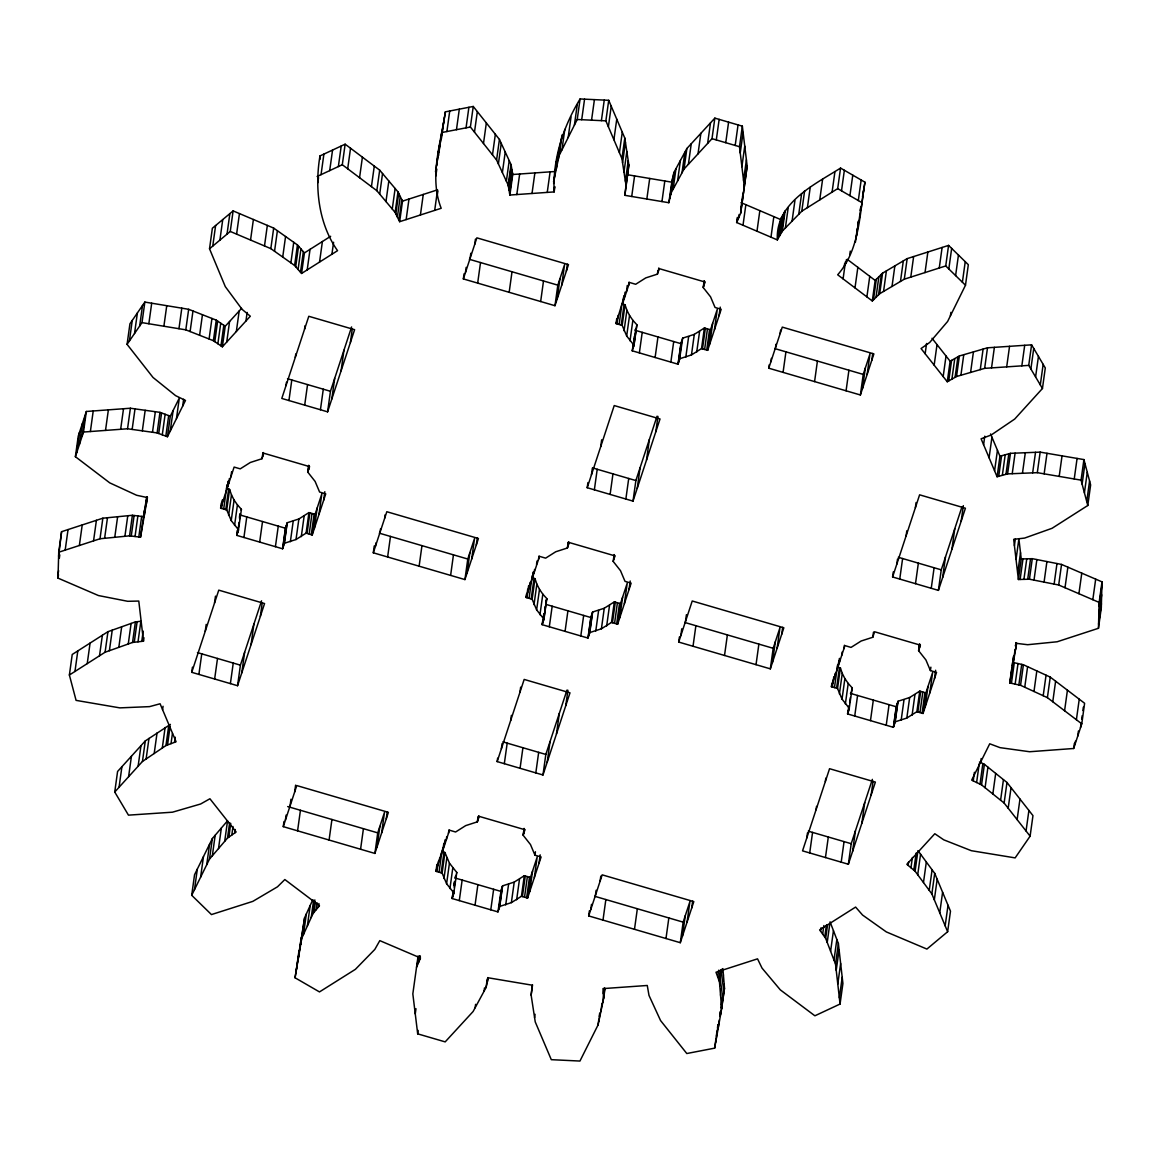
<?xml version="1.0" encoding="UTF-8"?>
<svg xmlns="http://www.w3.org/2000/svg" width="1160" height="1160" viewBox="0 0 1160 1160"><rect width="100%" height="100%" fill="white"/><g stroke="black" fill="none" stroke-linecap="round" stroke-linejoin="round"><path stroke-width="1.5" d="M418.093 955.985L412.829 993.888L417.687 1033.85L445.179 1041.883L473.106 1011.505L486.054 987.552L488.316 977.808L532.295 985.202L531.135 995.106L535.238 1021.902L551.304 1059.674L579.942 1061.052L598.053 1024.947L603.606 998.601L602.982 988.61L647.265 985.478L648.991 995.41L660.562 1020.553L686.792 1053.526L714.647 1048.147L721.636 1008.779L719.461 981.853L715.995 972.239L757.538 958.841L762.018 968.092L780.303 989.857L814.885 1015.797L840.058 1004.038L835.519 964.062L825.673 938.396L819.641 929.856L855.616 907.077L862.547 915.037L886.327 931.915L926.898 949.068L947.633 931.741L931.857 893.881L915.095 871.204L906.844 864.302L934.815 833.736L943.747 839.826L971.34 850.701L1015.145 857.892L1030.109 836.171L1004.125 803.039L981.548 784.885L971.688 780.114L989.726 743.792L1000.051 747.649L1029.616 751.738L1073.667 748.49L1081.772 723.84L1047.393 697.653L1020.553 685.299L1009.736 682.95L1016.638 643.38L1027.644 644.713L1057.151 641.77L1098.462 628.285L1099.143 602.417L1102 581.856L1061.545 564.441L1032.284 558.671L1021.249 558.961L1018.393 579.507L1029.442 579.217L1058.688 585.002L1099.143 602.417M1102 581.856L1101.304 607.738L1098.462 628.285M416.527 967.237L420.5 957.986L379.813 940.63L374.825 949.416L355.38 969.339L319.478 991.916L295.046 977.779L301.745 938.338L312.968 913.645L319.464 905.728L284.838 879.541L277.472 886.82L252.837 901.363L211.454 914.573L191.704 895.288L209.511 859.082L227.505 838.057L236.132 831.966L209.917 798.761L200.637 803.996L172.492 812.188L128.456 815.146L114.738 792.019L142.448 761.467L165.952 745.546L176.088 741.747L160.094 703.772L149.567 706.628L119.828 707.875L76.081 700.379L69.382 675.018L105.096 652.225L132.544 642.466L143.477 641.175L138.779 601.054L127.716 601.3L98.441 595.544L58 578.115L58.725 552.233L61.581 531.686L102.849 518.201L132.385 515.287L143.391 516.62L146.841 496.828L143.985 517.375M61.581 531.686L58.609 556.278M1018.393 579.507L1013.681 539.342L1024.628 538.066L1052.062 528.293L1087.775 505.499L1081.062 480.138L1037.315 472.671L1007.59 473.889L997.092 476.76L981.099 438.784L991.191 435L1014.71 419.05L1042.448 388.498L1028.732 365.385L984.652 368.358L956.521 376.522L947.27 381.756L921.055 348.551L929.682 342.476L947.618 321.465L965.482 285.244L945.734 265.945L904.307 279.183L879.701 293.712L872.306 300.976L837.68 274.789C859.937 249.458 859.531 213.802 864.983 182.221L840.551 168.069L837.694 188.616L801.792 211.192L782.333 231.101L777.345 239.902L736.643 222.531L740.631 213.295L747.156 166.112L742.342 126.165L714.85 118.131L712.008 138.678L684.038 169.041L671.103 192.966L668.827 202.71L624.863 195.329L626.023 185.411L621.934 158.615L605.868 120.857L608.725 100.311L580.087 98.948C563.18 126.788 552.58 159.123 554.161 191.907L509.892 195.039L508.182 185.107L496.582 159.993L470.394 127.005L473.251 106.459L445.382 111.838C440.786 143.376 428.924 177.045 441.191 208.292L399.649 221.69L395.139 212.439L376.826 190.689L342.301 164.734L345.144 144.188L379.683 170.143L397.982 191.879L402.505 201.13L399.649 221.69M608.725 100.311L624.79 138.069L628.865 164.865L627.705 174.768L671.683 182.149L673.946 172.419L686.879 148.494L714.85 118.131M59.319 558.322L59.783 554.9M58.116 574.07L58.594 570.648M58 578.115L58.478 574.678M75.386 456.692L78.242 436.131L86.347 411.481L130.384 408.233L159.964 412.365L170.303 416.193L167.446 436.74L157.122 432.912L127.542 428.779L83.491 432.042L75.386 456.692L109.75 482.864L136.619 495.262L147.436 497.582L140.534 537.167L129.543 535.847L100.006 538.762L58.725 552.233M76.647 452.835L79.503 432.288M79.445 444.367L82.287 423.806M65.178 550.13L68.034 529.583M82.23 435.885L85.072 415.338M83.491 432.042L86.347 411.481M90.378 431.52L93.221 410.974M79.358 545.49L82.215 524.943M69.382 675.018L72.225 654.472L107.953 631.678L135.401 621.919L140.868 621.267L138.011 641.813M105.516 430.403L108.373 409.857M74.965 671.452L77.807 650.905M93.554 540.865L96.41 520.318M100.006 538.762L102.849 518.201M127.078 344.361L129.934 323.799L144.855 302.079L188.66 309.299L216.253 320.145L225.214 326.264L222.357 346.825L213.396 340.692L185.803 329.846L141.999 322.625L127.078 344.361L153.033 377.478L175.624 395.661L185.484 400.432L167.446 436.74M129.412 340.967L132.254 320.406M87.232 663.621L90.088 643.075M104.618 538.298L107.474 517.751M120.654 429.287L123.511 408.74M134.531 333.5L137.387 312.939M139.664 326.032L142.52 305.471M141.999 322.625L144.855 302.079M127.542 428.779L130.384 408.233M114.767 537.298L117.624 516.751M99.513 655.791L102.37 635.23M132.153 429.432L135.01 408.871M148.843 323.756L151.699 303.209M105.096 652.225L107.953 631.678M124.918 536.297L127.774 515.75M109.388 650.702L112.244 630.141M142.332 430.853L145.174 410.292M129.543 535.847L132.385 515.287M131.254 536.05L134.111 515.504M118.828 647.338L121.669 626.791M163.893 326.236L166.75 305.689M135.038 536.514L137.881 515.953M152.496 432.26L155.338 411.713M138.809 536.964L141.665 516.417M140.534 537.167L144.463 510.443M146.363 503.774L147.305 496.915M157.122 432.912L159.964 412.365M128.267 643.988L131.109 623.442M158.731 433.507L161.573 412.96M132.544 642.466L135.401 621.919M162.284 434.826L165.126 414.279M134.256 642.263L137.112 621.716M178.959 328.715L181.801 308.168M114.738 792.019L117.581 771.472L145.29 740.921L170.389 724.405M165.837 436.146L168.678 415.584M119.059 787.248L121.916 766.702M170.259 431.071L173.115 410.524M141.766 641.378L143.188 631.098M185.803 329.846L188.66 309.299M143.477 641.175L143.956 637.753M176.465 418.586L179.321 398.039L170.303 416.193M190.11 331.543L192.966 310.996M128.586 776.751L131.442 756.204M182.671 406.116L183.628 399.257M222.357 346.825L250.313 316.216L242.077 309.329L225.301 286.636L209.525 248.791L212.367 228.23L233.117 210.902L273.673 228.085L297.453 244.934L304.427 252.909L301.571 273.455L337.546 250.676C318.579 223.764 314.577 187.833 319.971 155.933L345.144 144.188M138.112 766.238L140.969 745.691M199.607 335.269L202.449 314.723M212.758 246.079L215.615 225.518M142.448 761.467L145.29 740.921M146.117 758.988L148.973 738.427M219.893 240.12L222.749 219.573M209.09 338.995L211.946 318.449M154.193 753.507L157.049 732.961M227.026 234.161L229.868 213.614M213.396 340.692L216.253 320.145M162.588 709.702L163.067 706.28M214.803 341.649L217.645 321.102M209.525 248.791L230.26 231.449L233.117 210.902M217.877 343.751L220.733 323.205M162.284 748.04L165.126 727.494M220.965 345.868L223.807 325.308M236.596 234.131L239.453 213.585M165.952 745.546L168.809 725M167.533 744.952L170.143 726.116M171.013 743.647L172.448 733.366M226.737 342.04L229.579 321.494M174.507 742.342L175.218 737.195M236.335 331.513L239.192 310.967M250.545 240.048L253.402 219.487M191.748 672.322L218.762 590.15L264.567 603.548L237.554 685.705L191.748 672.322L192.458 667.174M245.949 321.001L247.138 312.431M284.388 543.272L296.017 539.516L306.095 533.136L312.228 534.934L315.085 514.387L308.951 512.589L298.874 518.97L287.245 522.725L284.388 543.272L282.576 548.782L236.77 535.384L238.569 529.888L231.231 520.579L226.737 509.95L220.618 508.152L221.328 503.019M221.618 505.093L222.343 499.946M221.575 508.428L222.763 499.873M198.896 674.409L201.753 653.863M205.248 631.243L206.204 624.385M223.677 509.051L227.012 484.735M220.618 508.152L227.07 488.519L228.157 481.212M227.519 487.157L228.389 481.56M228.68 483.633L229.39 478.486M225.78 509.661L228.636 489.114M230.898 476.89L231.608 471.743M226.737 509.95L229.593 489.389L226.533 488.505M214.527 602.997L215.485 596.139M264.494 245.949L267.337 225.402M228.607 515.402L231.463 494.841L229.593 489.389M231.231 520.579L234.088 500.033L231.463 494.841M301.571 273.455L294.611 265.481L270.831 248.631L273.673 228.085M234.567 525.437L237.423 504.89L234.088 500.033M214.643 679.006L217.5 658.46M274.543 251.27L277.399 230.71M236.77 535.384L237.481 530.25M237.046 534.528L237.756 529.395M239.424 517.404L239.902 513.981M237.669 532.643L239.09 522.362M239.569 518.94L240.28 513.808M238.293 530.758L241.425 509.341L237.423 504.89M191.704 895.288L194.546 874.727L212.367 838.535L227.548 820.787L224.692 841.333M194.488 889.633L197.331 869.072M243.919 537.486L246.775 516.925M282.721 257.056L285.563 236.51M200.607 877.178L203.464 856.631M230.39 683.617L233.247 663.071M227.07 488.519L234.117 467.074L240.236 468.858L250.328 462.477L261.971 458.722L262.972 452.719M262.87 455.982L263.349 452.545M206.726 864.736L209.583 844.19M290.885 262.856L293.741 242.295M209.511 859.082L212.367 838.535M212.323 855.805L215.18 835.243M294.611 265.481L297.453 244.934M237.554 685.705L240.41 665.159L261.565 600.822M295.699 266.727L298.54 246.181M259.666 542.082L262.523 521.536M241.773 672.872L244.63 652.326M298.091 269.468L300.947 248.921M218.515 848.569L221.357 828.022M300.483 272.208L303.34 251.662M286.012 385.613L286.476 382.191M251.067 644.626L253.91 624.08M317.825 182.729L318.536 177.596M227.505 838.057L229.651 822.643M288.942 400.534L291.798 379.987M307.197 269.903L310.039 249.342M228.854 837.099L230.753 823.397M295.293 357.367L295.771 353.945M321.044 174.653L323.901 154.106M260.348 616.38L262.247 602.678M231.811 835.011L233 826.457M234.784 832.923L235.262 829.502M304.572 329.121L305.051 325.699M275.413 546.693L278.269 526.133M329.701 170.607L332.558 150.06M319.551 262.073L322.407 241.512M282.576 548.782L285.433 528.235L287.245 522.725M282.866 547.926L285.708 527.365M283.475 546.026L286.332 525.48M284.099 544.141L286.955 523.58M304.688 405.145L307.545 384.598M338.357 166.576L341.214 146.015M290.363 541.735L293.204 521.188M331.919 254.228L333.587 242.251M296.017 539.516L298.874 518.97M347.695 168.794L350.537 148.248M312.228 534.934L325.743 493.855L319.609 492.058L315.114 481.429L307.777 472.12L308.734 465.262M308.067 471.264L308.777 466.117M308.69 469.365L309.154 465.943M301.281 536.63L304.137 516.084M320.435 409.741L323.292 389.195M306.095 533.136L308.951 512.589M307.052 533.426L309.909 512.865M309.169 534.035L312.011 513.488M359.556 177.712L362.413 157.166M327.599 411.843L354.612 329.687L308.792 316.288L281.793 398.446L327.599 411.843L330.455 391.283L351.596 326.946M311.271 534.659L314.128 514.112M331.818 398.997L334.674 378.45M314.345 528.51L317.202 507.964M318.986 514.402L321.842 493.841L315.085 514.387M341.098 370.765L343.954 350.204M323.625 500.279L324.814 491.709M371.432 186.644L374.288 166.083M283.272 826.645L296.771 785.566L388.397 812.348L374.897 853.427L283.272 826.645L283.982 821.497M350.392 342.519L352.292 328.817M285.375 820.221L286.099 815.088M290.029 806.098L290.971 799.255M376.826 190.689L379.683 170.143M294.669 791.976L295.611 785.131M379.697 194.097L382.539 173.536M297.583 830.821L300.44 810.274M385.976 201.564L388.832 181.018M392.268 209.032L395.125 188.486M395.139 212.439L397.982 191.879M395.836 213.875L398.692 193.329M397.387 217.065L400.243 196.504M398.938 220.24L401.795 199.694M295.046 977.779L304.601 917.792L312.779 899.783M296.09 971.616L298.946 951.069M298.395 958.058L301.238 937.512M300.701 944.501L304.601 917.792M303.5 934.481L306.341 913.935M307.356 925.985L310.199 905.438M406.145 219.588L408.987 199.042M311.214 917.502L313.591 900.378M312.968 913.645L314.868 899.942M313.983 912.413L315.404 902.132M316.216 909.687L317.159 902.842M318.449 906.961L318.927 903.538M329.077 840.029L331.934 819.482M373.302 552.798L386.816 511.72L478.427 538.501L464.928 579.579L373.302 552.798L374.26 545.954M420.413 214.992L423.27 194.43M375.42 546.375L375.898 542.952M380.06 532.251L380.538 528.829M384.7 518.143L385.178 514.707M436.595 165.604L439.451 145.058M439.016 152.076L441.858 131.529M435.841 175.972L436.798 169.113M441.438 138.533L444.28 117.987M435.493 171.767L445.382 111.838M434.696 210.381L437.552 189.834L402.505 201.13M437.378 194.474L437.857 191.052M387.628 556.988L390.471 536.428M446.89 131.544L449.732 110.997M456.46 129.702L459.316 109.141M360.571 849.236L363.428 828.689M466.045 127.846L468.901 107.3M474.483 132.168L477.34 111.606M374.897 853.427L377.739 832.865L384.497 812.333L381.64 832.88M377 847.003L379.857 826.457M419.123 566.182L421.964 545.635M386.28 818.757L387.237 811.913M463.348 278.922L476.861 237.844L568.487 264.625L554.973 305.704L463.348 278.922L464.072 273.789M465.464 272.498L466.175 267.365M483.488 143.506L486.345 122.96M470.104 258.375L470.815 253.243M474.745 244.267L475.455 239.119M492.492 154.846L495.349 134.299M477.673 283.113L480.515 262.551M496.582 159.993L499.438 139.446L473.251 106.459M498.394 163.922L501.25 143.376M502.382 172.55L505.238 152.004M450.616 575.389L453.459 554.842M506.369 181.192L509.225 160.631M508.182 185.107L511.038 164.56L499.438 139.446M508.457 186.658L511.299 166.112M509.037 190.081L511.893 169.534M509.632 193.488L512.473 172.941M509.892 195.039L512.749 174.493L511.038 164.56M516.809 194.561L519.665 174M464.928 579.579L467.784 559.033L474.527 538.486L471.685 559.033M467.03 573.156L469.887 552.61M509.167 292.305L512.01 271.759M417.15 965.787L418.339 957.217M476.325 544.924L477.267 538.066M418.513 962.611L419.471 955.753M419.876 959.436L420.355 956.014M415.265 1013.869L415.976 1008.721M499.742 906.409L511.372 902.639L521.449 896.274L527.597 898.058L530.453 877.511L524.305 875.713L514.228 882.093L502.599 885.848L499.742 906.409L497.945 911.905L452.125 898.521L453.937 893.026L446.6 883.717L442.105 873.074L435.971 871.276L436.928 864.432M436.986 868.216L437.465 864.794M436.928 871.566L438.364 861.285M439.205 861.474L439.684 858.038M532.019 193.474L534.876 172.927M441.423 854.717L441.902 851.295M439.031 872.175L441.887 851.629L444.947 852.528L449.442 863.156L456.793 872.465L453.647 893.881M435.971 871.276L443.192 847.308M442.873 850.28L443.83 843.421M417.687 1033.85L418.165 1030.413M444.034 846.756L444.99 839.913M441.148 872.798L443.99 852.237M446.252 840.014L446.73 836.592M442.105 873.074L444.947 852.528M448.471 833.271L448.949 829.849M443.976 878.526L446.817 857.98M446.6 883.717L449.442 863.156M449.935 888.56L452.777 868.014M547.245 192.4L550.101 171.854M452.125 898.521L452.603 895.085M454.024 884.819L454.502 881.397M452.414 897.652L453.357 890.808M454.067 885.674L454.546 882.253M453.038 895.766L453.748 890.634M454.212 887.212L454.938 882.064M455.401 878.642L455.88 875.22L455.257 877.105M553.639 183.483L557.264 157.252M556.322 168.751L559.178 148.19M554.059 190.356L554.538 186.919M558.236 159.688L561.092 139.142M553.538 181.917L559.105 155.571L561.962 135.024M554.161 191.907L554.871 186.774M540.662 301.513L543.503 280.966M561.933 149.93L564.789 129.383M459.287 900.61L462.144 880.063M568.168 137.532L571.024 116.986M442.424 851.658L449.486 830.197L455.604 831.995L465.697 825.615L477.34 821.845L478.05 816.712M477.615 820.99L478.094 817.568M574.403 125.135L577.26 104.574M478.239 819.105L478.717 815.683M559.105 155.571L577.23 119.494L580.087 98.948M554.973 305.704L557.829 285.157L564.572 264.611L561.73 285.157M581.711 119.712L584.567 99.151M557.09 299.28L559.932 278.733M475.034 905.206L477.891 884.659M497.161 761.598L524.175 679.426L569.995 692.824L542.981 774.981L497.161 761.598L497.64 758.161M566.37 271.048L567.327 264.19M501.381 748.751L502.091 743.618M591.557 120.176L594.413 99.629M589.788 632.562L601.416 628.792L611.494 622.427L617.627 624.225L620.484 603.664L614.336 601.88L604.259 608.246L592.63 612.001L589.788 632.562L587.975 638.058L542.169 624.674L543.967 619.179L536.63 609.87L532.135 599.227L526.016 597.443L526.48 594.007M527.017 594.37L527.727 589.236M526.973 597.719L528.626 585.727M504.325 763.686L507.181 743.139M510.675 720.519L511.386 715.372M529.236 587.627L529.946 582.479M529.076 598.328L532.164 575.737M526.016 597.443L532.469 577.811L533.324 572.213M532.469 577.811L533.47 571.75M534.078 572.909L534.557 569.487M531.178 598.952L534.035 578.405M536.529 564.456L537.008 561.034M475.136 1007.764L475.6 1004.342M532.135 599.227L534.992 578.68L531.918 577.782M519.955 692.274L520.666 687.126M538.515 559.424L538.979 556.002M490.782 909.817L493.638 889.27M534.006 604.679L536.862 584.133L534.992 578.68M601.402 120.64L604.259 100.093M536.63 609.87L539.487 589.323L536.862 584.133M484.039 991.292L484.503 987.87M486.054 987.552L487.243 978.996M487.185 982.68L487.896 977.546M497.945 911.905L501.076 890.503M498.843 909.15L501.7 888.604M499.467 907.265L502.323 886.718M539.966 614.727L542.822 594.166L539.487 589.323M608.391 126.759L611.233 106.212M520.072 768.283L522.928 747.736M542.169 624.674L542.88 619.541M542.445 623.819L542.923 620.383M543.402 616.961L543.866 613.538M543.068 621.919L544.025 615.076M544.736 609.942L545.2 606.506M543.692 620.034L546.534 599.488M543.967 619.179L546.824 598.618L542.822 594.166M505.716 904.872L508.573 884.312M613.901 139.737L616.758 119.19M549.318 626.762L552.174 606.216M511.372 902.639L514.228 882.093M527.597 898.058L541.096 856.979L534.963 855.195L530.483 844.553L523.145 835.243L524.088 828.399M523.421 834.388L524.146 829.255M524.044 832.503L524.523 829.066M619.425 152.714L622.282 132.168M516.649 899.768L519.491 879.207M535.818 772.893L538.675 752.332M532.759 576.883L539.516 556.365L545.635 558.149L555.727 551.768L567.37 547.999L568.081 542.865M567.66 547.143L568.371 542.01M568.269 545.258L568.748 541.836M621.934 158.615L624.79 138.069M622.572 162.806L625.428 142.26M521.449 896.274L524.305 875.713M522.421 896.549L525.262 876.003M623.978 172.013L626.835 151.467M524.523 897.173L527.38 876.612M542.981 774.981L545.823 754.435L566.979 690.098M625.385 181.221L628.227 160.674M526.64 897.782L529.482 877.236M625.835 186.963L628.865 164.865M624.863 195.329L628.285 169.809M565.065 631.374L567.922 610.812M547.201 762.149L550.043 741.588M529.699 891.648L532.556 871.087M534.963 855.195L535.441 851.759M587.207 487.722L614.22 405.565L660.025 418.963L633.012 501.12L587.207 487.722L587.917 482.589M534.354 877.526L537.196 856.979L530.453 877.511M591.426 474.889L592.383 468.031M556.481 733.903L559.337 713.356M538.994 863.403L540.183 854.847M631.721 196.475L634.578 175.928M701.539 348.551L707.673 350.349L710.529 329.802L704.381 328.005L701.539 348.551L691.462 354.931L679.832 358.687L678.02 364.196L632.214 350.798L634.012 345.303L626.675 335.994L622.18 325.351L616.062 323.567L616.772 318.435M617.018 323.843L618.207 315.288M594.37 489.81L597.212 469.263M600.721 446.643L601.663 439.799M565.761 705.657L567.907 690.243M619.121 324.466L621.977 303.572M616.062 323.567L622.992 300.512M622.659 303.47L623.906 295.713M622.514 303.935L623.819 296.974M624.124 299.048L625.066 292.189M621.223 325.075L624.08 304.529M626.342 292.291L627.284 285.447M622.18 325.351L625.037 304.805L621.977 303.906M628.561 285.548L629.024 282.126M580.812 635.97L583.668 615.423M531.135 995.106L532.556 984.84M624.051 330.803L626.908 310.257L625.037 304.805M626.675 335.994L629.532 315.447L626.908 310.257M646.845 199.012L649.702 178.466M534.601 1017.726L535.079 1014.289M587.975 638.058L590.832 617.511L592.63 612.001M588.25 637.202L591.107 616.656M588.874 635.317L591.73 614.757M589.497 633.418L592.354 612.871M630.01 340.851L632.867 320.305L629.532 315.447M610.116 494.421L612.958 473.875M632.214 350.798L633.201 344.81M633.911 339.662L634.389 336.24M633.113 348.058L634.534 337.777M635.013 334.356L635.723 329.208M633.737 346.158L636.869 324.757L632.867 320.305M634.012 345.303L636.869 324.757M595.761 631.025L598.603 610.479M639.363 352.901L642.22 332.34M601.416 628.792L604.259 608.246M661.954 201.55L664.811 181.004M617.627 624.225L631.141 583.147L625.008 581.348L620.513 570.705L613.176 561.397L614.133 554.553M614.089 558.656L614.553 555.234M606.68 625.922L609.536 605.375M625.863 499.017L628.72 478.471M623.109 302.107L629.561 282.489L635.68 284.272L645.772 277.892L657.415 274.137L657.894 270.7M658.314 271.382L658.793 267.96M668.827 202.71L672.032 180.626M669.958 197.838L672.814 177.291M611.494 622.427L614.336 601.88M670.741 194.488L673.946 172.419M612.451 622.702L615.308 602.156M673.119 189.225L675.976 168.678M614.568 623.326L617.41 602.765M633.012 501.12L635.868 480.559L657.024 416.223M677.571 181.004L680.413 160.457M616.671 623.935L619.527 603.389M655.11 357.498L657.966 336.951M637.246 488.273L640.088 467.726M619.745 617.801L622.601 597.255M682.008 172.782L684.864 152.236M684.038 169.041L686.879 148.494M624.385 603.678L627.241 583.132L620.484 603.664M646.526 460.041L649.383 439.48M629.024 589.555L630.213 581M688.402 164.299L691.259 143.753M588.686 915.921L602.185 874.843L693.811 901.61L680.297 942.703L588.686 915.921L589.396 910.774M655.806 431.796L657.952 416.382M590.788 909.498L591.499 904.365M698.015 153.859L700.872 133.313M595.428 895.375L596.153 890.242M670.857 362.094L673.713 341.548M600.082 881.252L600.793 876.119M707.629 143.419L710.486 122.873M678.02 364.196L680.876 343.635L682.674 338.14L694.303 334.37L704.381 328.005M678.296 363.326L681.152 342.78M678.919 361.442L681.775 340.895M679.542 359.542L682.674 338.14M602.997 920.097L605.853 899.551M685.807 357.149L688.649 336.603M716.3 139.94L719.157 119.378M598.053 1024.947L598.763 1019.814M599.241 1016.392L599.72 1012.956M598.923 1020.829L599.865 1013.985M691.462 354.931L694.303 334.37M600.837 1011.781L602.025 1003.212M603.301 993.598L604.012 988.465M602.736 1002.718L604.708 988.48M603.606 998.601L605.041 988.334M707.673 350.349L721.187 309.27L715.053 307.473L710.558 296.844L703.221 287.535L704.178 280.676M703.511 286.665L704.221 281.532M704.135 284.78L704.598 281.358M696.725 352.046L699.582 331.499M725.754 142.694L728.596 122.148M702.496 348.826L705.352 328.28M704.613 349.45L707.455 328.904M706.715 350.074L709.572 329.512M735.193 145.464L738.05 124.903M709.789 343.925L712.646 323.379M744.299 186.658L739.5 146.711L742.342 126.165M714.429 329.802L717.286 309.256L710.529 329.802M740.24 152.96L743.096 132.399M719.07 315.694L720.259 307.125M634.491 929.305L637.347 908.759M741.892 166.692L744.749 146.131M736.643 222.531L737.354 217.384M678.716 642.074L692.23 600.996L783.841 627.777L770.341 668.856L678.716 642.074L679.426 636.927M737.267 221.082L737.745 217.66M743.545 180.424L746.402 159.862M738.63 217.906L739.109 214.484M680.833 635.651L681.775 628.807M740.718 209.597L742.617 195.895M740.631 213.295L747.156 166.112M685.473 621.528L686.415 614.684M743.009 225.243L745.851 204.696M693.027 646.25L695.884 625.704M756.987 231.217L759.843 210.656M665.985 938.512L668.841 917.966M770.98 237.176L773.836 216.63M777.345 239.902C775.402 202.913 814.204 184.788 840.551 168.069M680.297 942.703L683.153 922.142L689.91 901.61L687.053 922.157M778.128 238.525L780.97 217.964M682.413 936.279L685.27 915.733M779.839 235.494L782.695 214.948M781.55 232.478L784.407 211.932M782.333 231.101L785.189 210.555M724.521 655.458L727.378 634.911M785.378 227.998L788.22 207.437M691.693 908.034L692.65 901.189M768.761 368.199L782.275 327.12L873.886 353.901L860.386 394.98L768.761 368.199L769.239 364.776M770.878 361.775L771.356 358.353M792.062 221.154L794.919 200.593M775.518 347.652L775.996 344.23M780.158 333.529L780.636 330.107M798.747 214.31L801.604 193.749M801.792 211.192L804.648 190.646M783.072 372.375L785.929 351.828M807.404 207.669L810.26 187.108M819.743 199.911L822.599 179.35M756.03 664.665L758.872 644.119M717.736 977.039L718.678 970.195M718.924 980.345L720.346 970.079M719.461 981.853L721.128 969.861M719.794 986.058L722.173 968.933M720.548 995.309L723.405 974.762M832.082 192.139L834.939 171.593M714.647 1048.147L715.836 1039.578M716.314 1036.156L717.025 1031.022M715.735 1041.999L718.112 1024.86M718.141 1028.456L719.33 1019.901M719.809 1016.479L720.519 1011.332L719.794 1014.681M721.303 1004.574L724.159 984.028M720.548 1014.928L724.492 988.233L722.898 968.6M721.636 1008.779L724.492 988.233M770.341 668.856L773.183 648.295L779.94 627.763L777.098 648.309M772.444 662.433L775.301 641.886M814.581 381.582L817.423 361.036M841.508 190.835L844.364 170.274M781.738 634.187L782.681 627.342M849.917 195.692L852.774 175.145M844.19 266.873L844.668 263.45M843.088 278.879L845.466 261.754M845.944 263.015L846.423 259.594M849.802 254.533L850.28 251.111M858.313 200.564L861.169 180.003M855.413 242.179L857.312 228.476M857.791 225.055L858.269 221.632M856.457 236.031L858.603 220.618M858.777 222.474L860.909 207.06M861.082 208.93L863.939 188.384M854.992 287.883L857.849 267.337M846.075 390.789L848.917 370.243M866.897 296.887L869.754 276.341M872.306 300.976L875.162 280.43L882.557 273.151L907.163 258.622L948.576 245.398L968.324 264.697L965.482 285.244M860.386 394.98L863.243 374.419L869.986 353.887L867.143 374.434M873.465 299.845L876.322 279.299M862.489 388.557L865.345 368.01M876.003 297.351L878.86 276.79M878.555 294.843L881.397 274.296M879.701 293.712L882.557 273.151M871.784 360.31L872.726 353.466M806.765 838.013L807.49 832.88M883.558 291.435L886.399 270.889M895.187 721.81L906.815 718.054L916.893 711.674L923.041 713.472L925.883 692.926L919.749 691.128L909.672 697.508L898.043 701.264L895.187 721.81L893.374 727.32L847.568 713.937L849.381 708.426L842.029 699.117L837.534 688.489L831.415 686.691L831.894 683.269M832.431 683.632L832.894 680.195M832.372 686.981L833.793 676.7M809.709 852.948L812.565 832.402M816.06 809.782L816.538 806.36M834.649 676.875L835.128 673.452M834.475 687.59L837.578 664.999M831.415 686.691L837.868 667.058L838.868 661.011M838.317 665.695L839.419 658.387M839.478 662.172L839.956 658.75M892.011 286.447L894.867 265.887M836.577 688.199L839.434 667.652M841.696 655.429L842.174 652.007M837.534 688.489L840.391 667.928L837.332 667.043M825.34 781.535L825.818 778.113M843.914 648.687L844.393 645.25M839.419 693.941L842.261 673.38L840.391 667.928M842.029 699.117L844.886 678.571L842.261 673.38M900.464 281.445L903.321 260.899M845.364 703.975L848.221 683.428L844.886 678.571M904.307 279.183L907.163 258.622M825.456 857.559L828.312 836.998M847.568 713.937L848.047 710.5M847.859 713.066L848.801 706.222M848.467 711.182L849.192 706.048M849.657 702.612L850.381 697.479M850.845 694.057L852.223 687.88L848.221 683.428M849.091 709.297L852.223 687.88M910.788 277.11L913.63 256.563M820.584 931.19L821.062 927.768M822.658 934.119L823.846 925.564M854.731 716.024L857.573 695.478M824.731 937.062L826.398 925.071M825.673 938.396L827.587 924.694M827.225 942.398L829.835 923.563M841.203 862.156L844.059 841.609M837.868 667.058L844.93 645.612L851.034 647.41L861.14 641.016L872.784 637.26L873.494 632.127M830.604 951.229L833.445 930.683M925.028 272.571L927.869 252.01M833.982 960.045L836.838 939.498M848.366 864.243L875.38 782.087L829.559 768.703L802.546 850.86L848.366 864.243L851.208 843.697L872.363 779.361M835.519 964.062L838.376 943.515L830.067 921.852M870.479 720.621L873.32 700.074M836.23 970.311L839.086 949.75M852.586 851.411L855.428 830.864M892.591 576.984L919.605 494.827L965.424 508.225L938.411 590.382L892.591 576.984L893.302 571.851M925.158 353.742L926.579 343.476M837.795 984.057L840.637 963.496M896.81 564.151L897.535 559.018M861.865 823.165L864.722 802.618M939.252 268.018L942.109 247.471M839.347 997.788L842.204 977.242M840.058 1004.038L842.914 983.491L838.376 943.515M899.754 579.087L902.611 558.525M906.105 535.905L906.815 530.773M871.16 794.933L873.059 781.231M945.734 265.945L948.576 245.398M934.163 365.154L937.019 344.607M915.385 507.674L916.095 502.526M948.822 268.961L951.664 248.414M886.226 725.232L889.067 704.671M955.608 275.601L958.45 255.04M893.374 727.32L896.231 706.774L898.043 701.264M950.417 315.796L950.895 312.373M893.664 726.464L896.52 705.904M894.288 724.565L897.13 704.018M894.911 722.68L897.753 702.119M943.182 376.565L946.023 356.019M915.501 583.683L918.357 563.136M947.27 381.756L950.127 361.209L932.016 338.27M901.16 720.273L904.017 699.726M948.72 380.944L951.577 360.397M962.394 282.228L965.236 261.681M951.896 379.146L954.753 358.599M906.815 718.054L909.672 697.508M955.071 377.348L957.928 356.801M923.041 713.472L936.54 672.394L930.407 670.596L925.927 659.967L918.589 650.659L919.532 643.8M956.521 376.522L959.363 355.975L987.493 347.812L1031.588 344.839L1045.29 367.952L1042.448 388.498M918.865 649.803L919.576 644.655M919.488 647.904L919.967 644.481M912.093 715.169L914.935 694.622M931.248 588.294L934.105 567.733M960.915 375.245L963.757 354.699M916.893 711.674L919.749 691.128M917.85 711.964L920.707 691.404M919.967 712.573L922.823 692.027M938.411 590.382L941.253 569.836L961.857 507.152M922.084 713.197L924.926 692.65M970.587 372.447L973.428 351.9M942.63 577.549L945.472 556.988M925.143 707.063L928 686.502M930.407 670.596L930.885 667.174M929.798 692.94L932.64 672.379L925.883 692.926M908.135 865.389L908.599 861.952M951.91 549.303L954.767 528.757M934.438 678.817L935.627 670.248M910.962 867.753L912.398 857.486M980.258 369.634L983.1 349.087M961.19 521.058L963.337 505.644M913.805 870.13L916.183 853.006M984.652 368.358L987.493 347.812M915.095 871.204L917.952 850.657L934.713 873.335L950.489 911.18L947.633 931.741M917.719 874.741L920.562 854.195M991.539 367.894L994.381 347.348M983.593 444.715L984.782 436.16M923.476 882.542L926.332 861.996M989.088 457.779L991.945 437.218M929.232 890.343L932.089 869.797M931.857 893.881L934.713 873.335M1006.691 366.879L1009.548 346.318M934.322 899.797L937.178 879.251M994.584 470.829L997.44 450.283M997.092 476.76L999.949 456.213L990.567 433.956M998.731 476.31L1001.587 455.764M939.745 912.818L942.601 892.258M1002.341 475.325L1005.198 454.778M1005.952 474.338L1008.808 453.792M1021.844 365.849L1024.701 345.303M1007.59 473.889L1010.447 453.342L1040.158 452.125L1083.918 459.592L1090.632 484.952L1087.775 505.499M945.168 925.825L948.024 905.279M1012.231 473.7L1015.087 453.154M1028.732 365.385L1031.588 344.839M973.226 780.868L974.414 772.299M1030.878 368.996L1033.734 348.45M976.618 782.507L979.229 763.671M980.707 761.961L981.186 758.524M1035.59 376.942L1038.447 356.395M1022.453 473.28L1025.31 452.733M980.011 784.145L982.854 763.599M1014.42 545.62L1015.362 538.776M981.548 784.885L984.405 764.338L979.475 761.961M1016.044 559.424L1018.886 538.878L1021.249 558.961M1040.303 384.888L1043.159 364.341M985.072 787.727L987.928 767.181M1017.668 573.228L1020.51 552.682M1032.661 472.874L1035.517 452.313M1020.118 579.463L1022.975 558.917M1037.315 472.671L1040.158 452.125M992.844 793.962L995.686 773.415M1023.917 579.362L1026.774 558.815M1009.736 682.95L1011.636 669.247M1012.114 665.825L1012.593 662.389L1023.41 664.752L1050.249 677.106L1084.614 703.279L1081.772 723.84M1010.809 676.759L1013.666 656.212L1013.13 659.3M1013.188 663.158L1015.087 649.47M1015.565 646.033L1016.044 642.611L1015.449 646.018M1015.565 649.571L1016.508 642.712M1011.433 683.312L1014.275 662.766M1027.716 579.26L1030.559 558.714M1029.442 579.217L1032.284 558.671M1044.145 473.846L1047.002 453.299M1015.145 684.125L1018.002 663.563M1000.601 800.197L1003.443 779.651M1018.857 684.937L1021.713 664.375M1034.009 580.13L1036.866 559.57M1004.125 803.039L1006.981 782.478L984.405 764.338M1020.553 685.299L1023.41 664.752M1024.744 687.227L1027.601 666.681M1008.185 808.215L1011.041 787.669M1044.072 582.117L1046.914 561.556M1059.196 476.412L1062.038 455.865M1033.981 691.476L1036.822 670.929M1017.117 819.598L1019.973 799.052M1054.121 584.089L1056.977 563.542M1043.203 695.725L1046.059 675.178M1058.688 585.002L1061.545 564.441M1074.233 478.978L1077.089 458.432M1026.049 830.995L1028.906 810.448M1047.393 697.653L1050.249 677.106M1030.109 836.171L1032.966 815.625L1006.981 782.478M1065.011 587.714L1067.867 567.167M1081.062 480.138L1083.918 459.592M1082.12 484.111L1084.962 463.55M1052.772 701.742L1055.614 681.196M1084.426 492.826L1087.268 472.279M1086.732 501.54L1089.573 480.994M1078.916 593.702L1081.772 573.156M1064.576 710.746L1067.432 690.2M1092.822 599.691L1095.678 579.144M1076.393 719.751L1079.249 699.19M1073.667 748.49L1074.378 743.342M1074.928 744.633L1075.407 741.211M1077.712 736.165L1078.423 731.017M1080.496 727.683L1081.221 722.549M1081.686 719.127L1082.164 715.705M1082.874 710.558L1083.353 707.136M1099.042 606.448L1101.898 585.901M1098.795 615.351L1101.652 594.804M1098.563 624.254L1101.42 603.693M860.183 210.395L860.764 207.002M862.489 196.852L864.983 182.221M717.489 1027.586L718.04 1024.512M720.998 1007.909L721.592 1004.531M722.202 1001.153L722.796 997.76M603.678 991.22L604.316 988.204M241.149 510.197L241.425 509.341M261.971 458.722L263.784 453.226L286.781 459.954L309.589 466.625L307.777 472.12M456.503 873.335L456.793 872.465M545.925 601.373L546.824 598.618M635.346 329.396L635.057 330.252L680.876 343.635M477.34 821.845L479.138 816.364L502.149 823.078L524.943 829.748L523.145 835.243M567.37 547.999L569.183 542.517L592.18 549.231L614.988 555.901L613.176 561.397M657.415 274.137L659.228 268.642L682.225 275.355L705.034 282.039L703.221 287.535M502.599 885.848L500.786 891.359L454.981 877.961M872.784 637.26L874.582 631.765L897.593 638.493L920.387 645.163L918.589 650.659M742.849 194.184L743.473 192.734M225.214 326.264L241.599 308.342M304.427 252.909L330.658 236.292M950.127 361.209L959.363 355.975M317.115 176.479L342.301 164.734M999.949 456.213L1010.447 453.342M442.525 132.385L470.394 127.005M512.749 174.493L555.277 171.492M577.23 119.494L605.868 120.857M712.008 138.678L739.5 146.711M469.379 259.303L557.829 285.157M774.793 348.58L863.243 374.419M287.506 378.74L330.455 391.283M592.919 468.016L635.868 480.559M898.304 557.279L941.253 569.836M379.334 533.179L467.784 559.033M684.748 622.456L773.183 648.295M239.612 514.837L285.433 528.235M546.447 604.534L590.832 617.511M850.425 693.375L896.231 706.774M197.461 652.601L240.41 665.159M502.875 741.878L545.823 754.435M808.259 831.14L851.208 843.697M287.709 806.562L377.739 832.865M594.717 896.288L683.153 922.142M230.26 231.449L270.831 248.631M741.08 202.652L780.187 219.341M837.694 188.616L862.141 202.768M847.264 259.332L875.162 280.43M319.971 155.933L320.32 159.065M438.349 151.221L438.697 155.425M556.394 161.37L556.495 162.936"/></g></svg>
